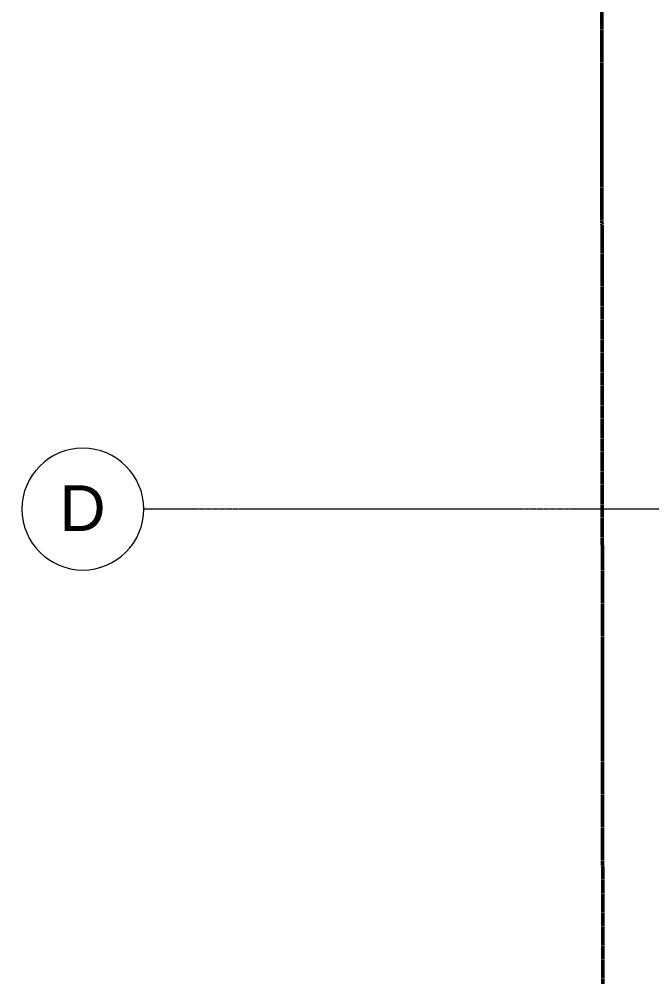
# Model space of a CAD drawing. Header units: inches. Extents: x -4218 to -1830, y 9767 to 12426.
# Drawn here: x -4217.8 to -3968.6, y 10631.9 to 11009.2 of the extents above; entities that cross this region are included whole.
import ezdxf

# ---------------------------------------------------------------- set-up
doc = ezdxf.new("R2010")
doc.units = ezdxf.units.IN
doc.header["$MEASUREMENT"] = 0
doc.linetypes.add('Double Dash 3_8_', pattern=[1, 0.375, -0.125, 0.125, -0.125, 0.125, -0.125])
doc.linetypes.add('Grid Line 1_2_', pattern=[0.875, 0.5, -0.125, 0.125, -0.125])
for name, color, linetype, lineweight in [('C-PROP-LINE', 91, 'Double Dash 3_8_', 50), ('S-GRID-1', 1, 'Grid Line 1_2_', 9), ('S-GRID-IDEN', 1, 'Continuous', 9)]:
    doc.layers.add(name, color=color, linetype=linetype, lineweight=lineweight)
doc.styles.add('Arial', font='arial.ttf', dxfattribs={"height": 18})

# ---------------------------------------------------------------- blocks, each defined once
blk = doc.blocks.new('Family - ___-1878357-BACKGROUND - RCP - 1ST FLOOR')
at = {"layer": 'C-PROP-LINE'}
blk.add_line((-3989.42, 12089.69), (-3987.26, 10009.09), dxfattribs=at)
blk = doc.blocks.new('Grid - Grid Head - Circle-50561-BACKGROUND - RCP - 1ST FLOOR')
at = {"layer": 'S-GRID-IDEN'}
for start, end in [(360, 180), (180, 360)]:
    blk.add_arc((0, 0), 0.25, start, end, dxfattribs=at)

msp = doc.modelspace()

# ---------------------------------------------------------------- linework, layer by layer
at = {"layer": 'S-GRID-1'}
msp.add_line((-1830.2, 10816.19), (-4168.71, 10816.19), dxfattribs=at)

# ---------------------------------------------------------------- block references
at = {"layer": 'C-PROP-LINE'}
msp.add_blockref('Family - ___-1878357-BACKGROUND - RCP - 1ST FLOOR', (0, 0), dxfattribs=at)
at = {"layer": 'S-GRID-IDEN', "xscale": 95.99999999999994, "yscale": 95.99999999999994, "zscale": 95.99999999999994, "rotation": 89.99999999999987}
msp.add_blockref('Grid - Grid Head - Circle-50561-BACKGROUND - RCP - 1ST FLOOR', (-4192.71, 10816.19), dxfattribs=at)

# ---------------------------------------------------------------- texts
at = {"layer": 'S-GRID-IDEN', "insert": (-4201.88, 10825.57), "char_height": 18, "width": 22.119, "attachment_point": 1, "style": 'Arial'}
msp.add_mtext('D', dxfattribs=at)

doc.saveas('drawing.dxf')
